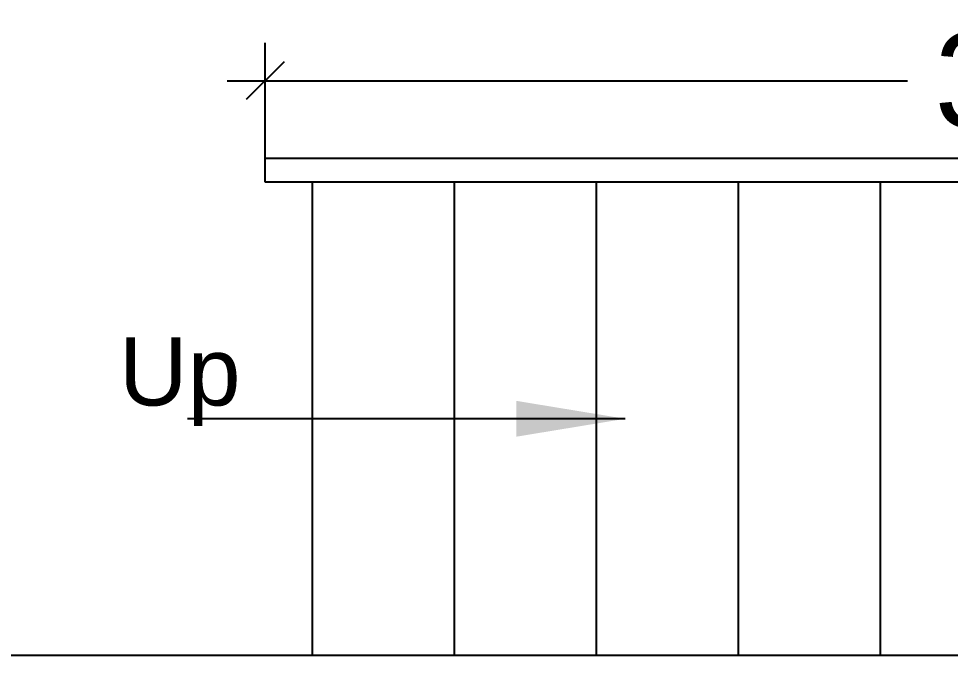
# Model space of a CAD drawing. Extents: x 7897917 to 8423973, y -6487334 to -6173396.
# Drawn here: x 8255362 to 8257330, y -6439610 to -6438264 of the extents above; entities that cross this region are included whole.
import ezdxf
from ezdxf.enums import TextEntityAlignment as Align

# ---------------------------------------------------------------- set-up
doc = ezdxf.new("R2010")
doc.units = 0
doc.header["$LTSCALE"] = 600
doc.header["$MEASUREMENT"] = 0
doc.header["$PDMODE"] = 35
doc.layers.get('0').update_dxf_attribs({"linetype": 'CONTINUOUS'})
doc.layers.get('Defpoints').update_dxf_attribs({"linetype": 'CONTINUOUS'})
for name, color, linetype in [('Railing', 21, 'CONTINUOUS'), ('Stairscase', 7, 'CONTINUOUS'), ('Walls', 7, 'CONTINUOUS'), ('Working Dim', 5, 'CONTINUOUS')]:
    doc.layers.add(name, color=color, linetype=linetype)
doc.styles.add('ari', font='arial.ttf')
doc.styles.add('ARIAL', font='arial.ttf')
doc.dimstyles.new('int. dim', dxfattribs={"dimtxt": 450, "dimasz": 80, "dimexe": 80, "dimexo": 0, "dimgap": 70, "dimtad": 0, "dimdec": 0, "dimzin": 12, "dimdsep": 46, "dimtxsty": 'ari', "dimblk": 'OBLIQUE', "dimcen": 2, "dimdle": 80, "dimclrd": 256, "dimclre": 256, "dimclrt": 6, "dimadec": 0, "dimazin": 0, "dimtfac": 1, "dimtdec": 0, "dimtix": 1, "dimtmove": 2, "dimatfit": 3, "dimfxl": 1, "dimtolj": 1, "dimtzin": 0, "dimlwd": -1, "dimlwe": -1, "dimarcsym": 0})

# ---------------------------------------------------------------- blocks, each defined once
blk = doc.blocks.new('_Oblique')
at = {"color": 0, "linetype": 'ByBlock', "lineweight": -2}
blk.add_line((-0.5, -0.5), (0.5, 0.5), dxfattribs=at)
blk = doc.blocks.new('*D2600')
at = {"layer": 'Defpoints', "color": 0, "transparency": 16777216}
for p in [(8259332.4, -6438395.6), (8255882.3, -6438560, 0.7), (8259332.4, -6438560, 0.7)]:
    blk.add_point(p, dxfattribs=at)
at = {"layer": 'Working Dim', "transparency": 16777216}
for p, q in [((8255882.3, -6438560), (8255882.3, -6438315.6)), ((8259332.4, -6438560), (8259332.4, -6438315.6)), ((8255802.3, -6438395.6), (8257239.1, -6438395.6)), ((8259412.4, -6438395.6), (8257975.6, -6438395.6))]:
    blk.add_line(p, q, dxfattribs=at)
at = {"layer": 'Working Dim', "transparency": 16777216, "xscale": 80, "yscale": 80, "zscale": 80, "rotation": 180}
blk.add_blockref('_Oblique', (8255882.3, -6438395.6), dxfattribs=at)
at = {"layer": 'Working Dim', "transparency": 16777216, "xscale": 80, "yscale": 80, "zscale": 80}
blk.add_blockref('_Oblique', (8259332.4, -6438395.6), dxfattribs=at)
at = {"layer": 'Working Dim', "color": 6, "transparency": 16777216, "insert": (8257607.3, -6438395.6), "char_height": 200, "attachment_point": 5, "style": 'ari'}
blk.add_mtext('\\A1;3450', dxfattribs=at)

msp = doc.modelspace()

# ---------------------------------------------------------------- linework, layer by layer
at = {"layer": 'Railing', "ltscale": 120}
msp.add_line((8255882.308, -6438610.044, 13.156), (8255882.308, -6438560.044, 12.464), dxfattribs=at)
at = {"layer": 'Railing', "ltscale": 120, "elevation": 13.156}
for points in [[(8259332.385, -6439090.078), (8259332.385, -6438560.044), (8255882.308, -6438560.044)], [(8259282.385, -6439090.078), (8259282.385, -6438610.044), (8255882.308, -6438610.044)]]:
    msp.add_lwpolyline(points, dxfattribs=at)
at = {"layer": 'Stairscase', "ltscale": 2}
for p, q in [((8255982.122, -6439610.044, 8.717), (8255982.122, -6438610.044, 8.717)), ((8256282.122, -6439610.044, 8.717), (8256282.122, -6438610.044, 8.717)), ((8256582.122, -6439610.044, 8.717), (8256582.122, -6438610.044, 8.717)), ((8256882.122, -6439610.044, 8.717), (8256882.122, -6438610.044, 8.717)), ((8257182.122, -6439610.044, 8.717), (8257182.122, -6438610.044, 8.717))]:
    msp.add_line(p, q, dxfattribs=at)
at = {"layer": 'Walls', "linetype": 'Continuous'}
msp.add_line((8258152.122, -6439609.985, 8.025), (8252667.946, -6439609.986, 8.025), dxfattribs=at)

# ---------------------------------------------------------------- texts
at = {"layer": 'Stairscase', "color": 7, "linetype": 'Continuous', "style": 'ARIAL'}
msp.add_text('Up', height=144, dxfattribs=at).set_placement((8255701.95, -6439081.992, 8.717), align=Align.CENTER)

# ---------------------------------------------------------------- dimensions: what is measured, and where the dimension line sits
at = {"layer": 'Working Dim'}
dim = msp.add_linear_dim(base=(8259332.385, -6438395.646, 12.464), p1=(8255882.308, -6438560.044, 13.156), p2=(8259332.385, -6438560.044, 13.156), dimstyle='int. dim', override={"dimtxt": 200}, dxfattribs=at)
dim.commit()
dim.dimension.update_dxf_attribs({"geometry": '*D2600', "text_midpoint": (8257607.346, -6438395.646, 12.464)})

# ---------------------------------------------------------------- leaders
at = {"layer": 'Stairscase', "color": 7}
msp.add_leader([(8256643.243, -6439110.044, 8.717), (8255718.223, -6439110.044, 8.717)], dimstyle='int. dim', override={"dimasz": 230}, dxfattribs=at)

doc.saveas('drawing.dxf')
